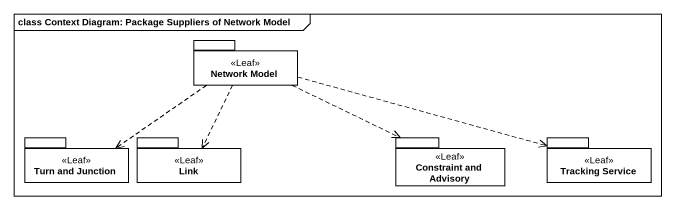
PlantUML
@startuml
mainframe class Context Diagram: Package Suppliers of Network Model
package "Network Model" as Network_Model <<Leaf>> {
}
package "Turn and Junction" as Turn_and_Junction <<Leaf>> {
}
package Link <<Leaf>> {
}
package "Constraint and Advisory" as Constraint_and_Advisory <<Leaf>> {
}
package "Tracking Service" as Tracking_Service <<Leaf>> {
}
Network_Model .left.> Turn_and_Junction
Network_Model ..> Link
Network_Model .right.> Constraint_and_Advisory
Network_Model .right.> Tracking_Service
@enduml
